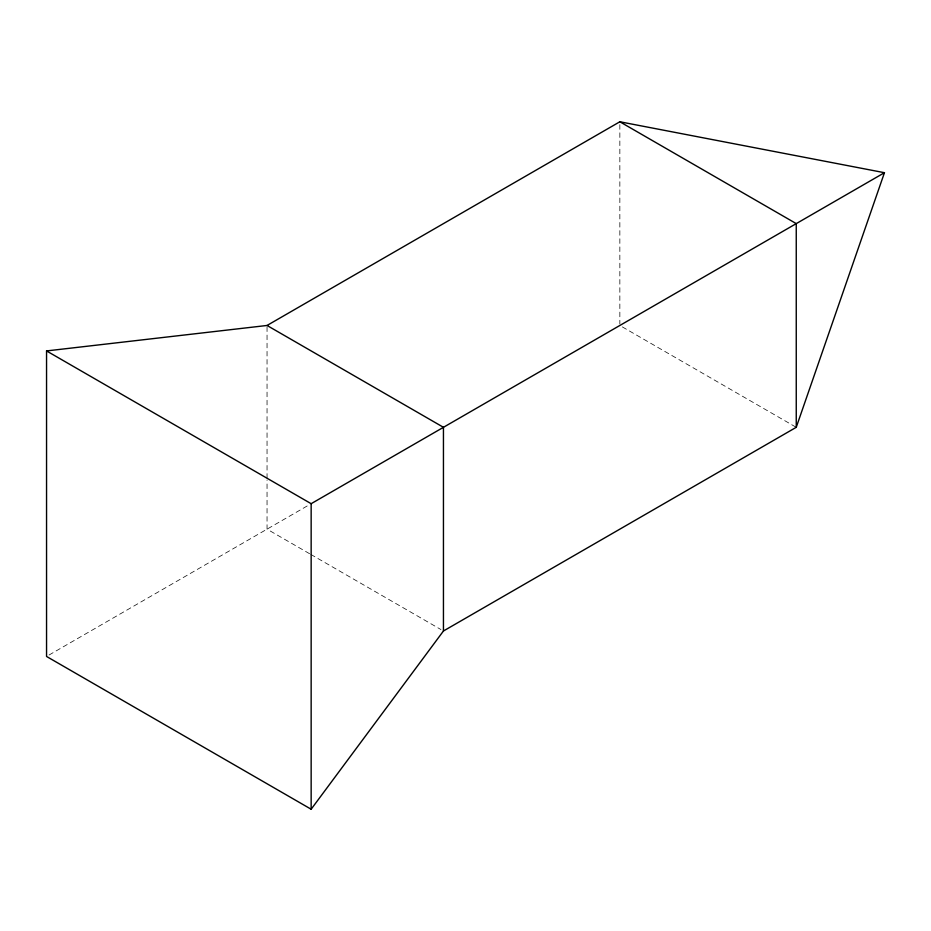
<?xml version="1.0" encoding="UTF-8"?>
<svg xmlns="http://www.w3.org/2000/svg" width="931" height="931" viewBox="0 0 931 931"><rect width="100%" height="100%" fill="white"/><g stroke="black" fill="none" stroke-linecap="round" stroke-linejoin="round"><path stroke-width="0.7" stroke-dasharray="4.66 3.49" d="M49.052 655.017L308.487 505.23M622.35 326.909L796.249 427.306M309.581 553.712L267.046 529.157L267.046 480.035M310.838 554.434L440.945 629.554M619.848 124.661L619.848 324.023M267.046 326.909L267.046 478.592"/><path stroke-width="1.4" d="M796.249 427.306L884.45 172.701L619.848 121.775L267.046 325.466L46.55 350.929L46.55 656.46L311.152 809.225L443.447 630.997L796.249 427.306L796.249 223.615L619.848 121.775M46.55 350.929L311.152 503.694L884.45 172.701M267.046 325.466L443.447 427.306L443.447 630.997M311.152 503.694L311.152 809.225"/></g></svg>
